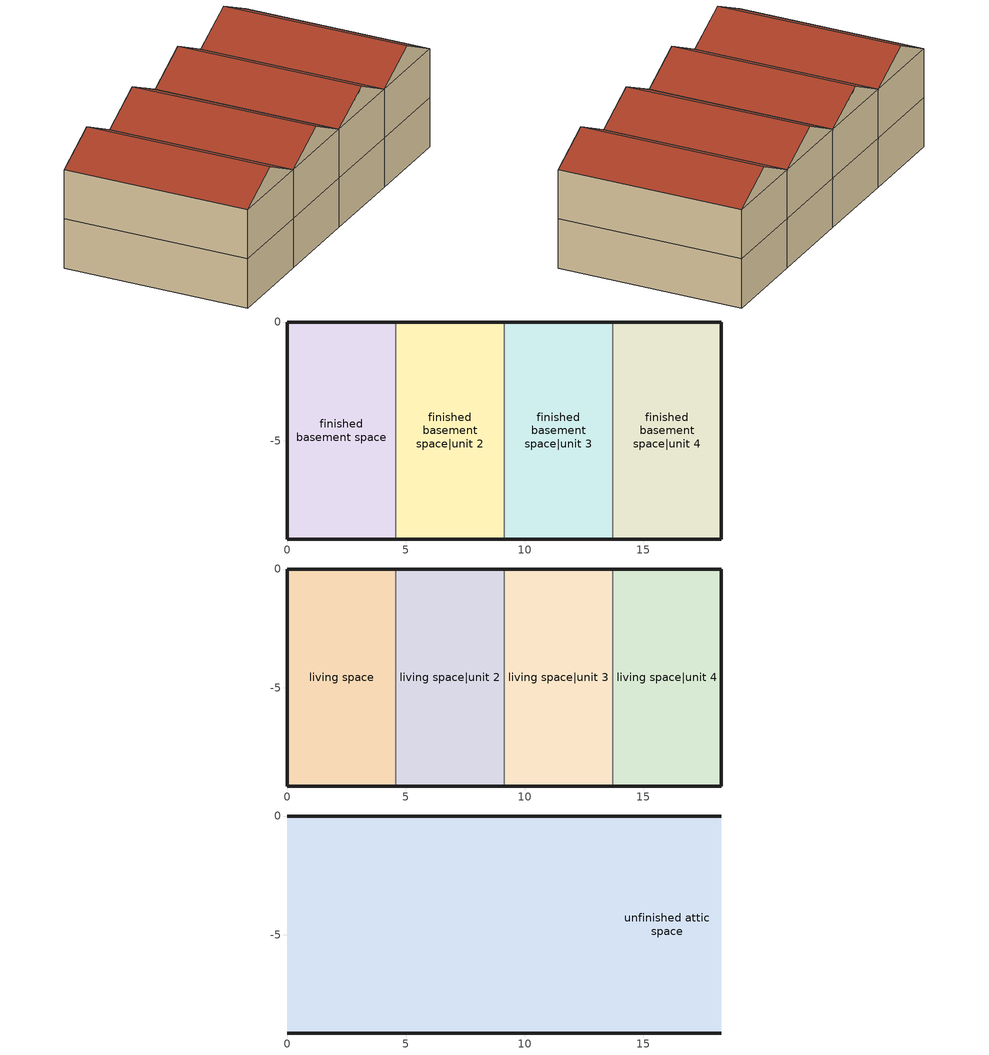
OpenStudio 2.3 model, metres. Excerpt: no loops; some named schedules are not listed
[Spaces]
finished basement space
 floor ground: 0,-9.14 0,0 4.57,0 4.57,-9.14 z-2.44
 wall ground: 4.57,0 0,0 0,-9.14 4.57,-9.14 z-2.44:0
 wall to finished basement space|unit 2: 4.57,-9.14 4.57,0 z-2.44:0
finished basement space|unit 2
 floor ground: 4.57,-9.14 4.57,0 9.14,0 9.14,-9.14 z-2.44
 wall ground: 9.14,0 4.57,0 / 4.57,-9.14 9.14,-9.14 z-2.44:0
 wall to finished basement space|unit 3: 9.14,-9.14 9.14,0 z-2.44:0
finished basement space|unit 3
 floor ground: 9.14,-9.14 9.14,0 13.72,0 13.72,-9.14 z-2.44
 wall ground: 13.72,0 9.14,0 / 9.14,-9.14 13.72,-9.14 z-2.44:0
 wall to finished basement space|unit 4: 13.72,-9.14 13.72,0 z-2.44:0
finished basement space|unit 4
 floor ground: 13.72,-9.14 13.72,0 18.29,0 18.29,-9.14 z-2.44
 wall ground: 13.72,-9.14 18.29,-9.14 18.29,0 13.72,0 z-2.44:0
living space
 floor to finished basement space: 0,-9.14 0,0 4.57,0 4.57,-9.14 z0
 wall outside: 4.57,0 0,0 0,-9.14 4.57,-9.14 z0:2.44
 wall to living space|unit 2: 4.57,-9.14 4.57,0 z0:2.44
living space|unit 2
 floor to finished basement space|unit 2: 4.57,-9.14 4.57,0 9.14,0 9.14,-9.14 z0
 wall outside: 4.57,-9.14 9.14,-9.14 / 9.14,0 4.57,0 z0:2.44
 wall to living space|unit 3: 9.14,-9.14 9.14,0 z0:2.44
living space|unit 3
 floor to finished basement space|unit 3: 9.14,-9.14 9.14,0 13.72,0 13.72,-9.14 z0
 wall outside: 9.14,-9.14 13.72,-9.14 / 13.72,0 9.14,0 z0:2.44
 wall to living space|unit 4: 13.72,-9.14 13.72,0 z0:2.44
living space|unit 4
 floor to finished basement space|unit 4: 13.72,-9.14 13.72,0 18.29,0 18.29,-9.14 z0
 wall outside: 13.72,-9.14 18.29,-9.14 18.29,0 13.72,0 z0:2.44
unfinished attic space
 floor to living space: 0,-9.14 0,0 4.57,0 4.57,-9.14 z2.44
 floor to living space|unit 2: 4.57,-9.14 4.57,0 9.14,0 9.14,-9.14 z2.44
 floor to living space|unit 3: 9.14,-9.14 9.14,0 13.72,0 13.72,-9.14 z2.44
 floor to living space|unit 4: 13.72,-9.14 13.72,0 18.29,0 18.29,-9.14 z2.44
 wall outside: 2.29,-9.14,3.58 0,-9.14,2.44 4.57,-9.14,2.44; 2.29,0,3.58 4.57,0,2.44 0,0,2.44; 6.86,0,3.58 9.14,0,2.44 4.57,0,2.44; 6.86,-9.14,3.58 4.57,-9.14,2.44 9.14,-9.14,2.44; 11.43,0,3.58 13.72,0,2.44 9.14,0,2.44; 11.43,-9.14,3.58 9.14,-9.14,2.44 13.72,-9.14,2.44; 16,0,3.58 18.29,0,2.44 13.72,0,2.44; 16,-9.14,3.58 13.72,-9.14,2.44 18.29,-9.14,2.44
 roof outside: 2.29,0,3.58 0,0,2.44 0,-9.14,2.44 2.29,-9.14,3.58; 2.29,-9.14,3.58 4.57,-9.14,2.44 4.57,0,2.44 2.29,0,3.58; 6.86,-9.14,3.58 9.14,-9.14,2.44 9.14,0,2.44 6.86,0,3.58; 6.86,0,3.58 4.57,0,2.44 4.57,-9.14,2.44 6.86,-9.14,3.58; 11.43,-9.14,3.58 13.72,-9.14,2.44 13.72,0,2.44 11.43,0,3.58; 11.43,0,3.58 9.14,0,2.44 9.14,-9.14,2.44 11.43,-9.14,3.58; 16,-9.14,3.58 18.29,-9.14,2.44 18.29,0,2.44 16,0,3.58; 16,0,3.58 13.72,0,2.44 13.72,-9.14,2.44 16,-9.14,3.58
[Building]
Building: Standards Number of Stories=2; Standards Number of Above Ground Stories=1; Standards Building Type=singlefamilyttached; Standards Number of Living Units=4
[Site]
Denver Intl Ap_CO_USA: Latitude {deg}=39.83; Longitude {deg}=-104.65; Time Zone {hr}=-7; Elevation {m}=1650
[ClimateZones]
Climate Zone Institution Name 2=Building America; Climate Zone Document Year 2=0; Climate Zone Value 2=Cold
[Site:WaterMainsTemperature]
Calculation Method=Correlation; Annual Average Outdoor Air Temperature {C}=10.8753; Maximum Difference In Monthly Average Outdoor Air Temperatures {deltaC}=23.1524
[Site:GroundTemperature:BuildingSurface]
6.71281, 4.94206, 4.80025, 5.64056, 9.01395, 12.3716, 15.2825, 17.1265, 17.2832, 15.7834, 12.9467, 9.69205
[Site:GroundTemperature:Deep]
10.8753, 10.8753, 10.8753, 10.8753, 10.8753, 10.8753, 10.8753, 10.8753, 10.8753, 10.8753, 10.8753, 10.8753
[ThermalZone] Use Ideal Air Loads=No
living zone; living zone|unit 2; living zone|unit 3; living zone|unit 4; finished basement zone; finished basement zone|unit 2; finished basement zone|unit 3; finished basement zone|unit 4; unfinished attic zone
[Space]
Name | Thermal Zone | Building Unit
living space | living zone | unit 1
living space|unit 2 | living zone|unit 2 | unit 2
living space|unit 3 | living zone|unit 3 | unit 3
living space|unit 4 | living zone|unit 4 | unit 4
finished basement space | finished basement zone | unit 1
finished basement space|unit 2 | finished basement zone|unit 2 | unit 2
finished basement space|unit 3 | finished basement zone|unit 3 | unit 3
finished basement space|unit 4 | finished basement zone|unit 4 | unit 4
unfinished attic space | unfinished attic zone
[BuildingUnit] Building Unit Type=Residential; Building Unit Feature Data Type 6=Double
unit 1: Building Unit Feature Name 1=NumberOfBedrooms; Building Unit Feature Data Type 1=Integer; Building Unit Feature Value 1=3; Building Unit Feature Name 2=NumberOfBathrooms; Building Unit Feature Data Type 2=Double; Building Unit Feature Value 2=2; Building Unit Feature Name 3=DHWSchedIndex; Building Unit Feature Data Type 3=Integer; Building Unit Feature Value 3=0; Building Unit Feature Name 4=ClothesWasherIMEF|residential clothes washer; Building Unit Feature Data Type 4=Double; Building Unit Feature Value 4=0.95; Building Unit Feature Name 5=ClothesWasherRatedAnnualEnergy|residential clothes washer; Building Unit Feature Data Type 5=Double; Building Unit Feature Value 5=387; Building Unit Feature Name 6=ClothesWasherDrumVolume|residential clothes washer; Building Unit Feature Value 6=3.5
unit 2: Building Unit Feature Name 1=NumberOfBedrooms; Building Unit Feature Data Type 1=Integer; Building Unit Feature Value 1=3; Building Unit Feature Name 2=NumberOfBathrooms; Building Unit Feature Data Type 2=Double; Building Unit Feature Value 2=2; Building Unit Feature Name 3=DHWSchedIndex; Building Unit Feature Data Type 3=Integer; Building Unit Feature Value 3=1; Building Unit Feature Name 4=ClothesWasherIMEF|residential clothes washer|unit 2; Building Unit Feature Data Type 4=Double; Building Unit Feature Value 4=0.95; Building Unit Feature Name 5=ClothesWasherRatedAnnualEnergy|residential clothes washer|unit 2; Building Unit Feature Data Type 5=Double; Building Unit Feature Value 5=387; Building Unit Feature Name 6=ClothesWasherDrumVolume|residential clothes washer|unit 2; Building Unit Feature Value 6=3.5
unit 3: Building Unit Feature Name 1=NumberOfBedrooms; Building Unit Feature Data Type 1=Integer; Building Unit Feature Value 1=3; Building Unit Feature Name 2=NumberOfBathrooms; Building Unit Feature Data Type 2=Double; Building Unit Feature Value 2=2; Building Unit Feature Name 3=DHWSchedIndex; Building Unit Feature Data Type 3=Integer; Building Unit Feature Value 3=2; Building Unit Feature Name 4=ClothesWasherIMEF|residential clothes washer|unit 3; Building Unit Feature Data Type 4=Double; Building Unit Feature Value 4=0.95; Building Unit Feature Name 5=ClothesWasherRatedAnnualEnergy|residential clothes washer|unit 3; Building Unit Feature Data Type 5=Double; Building Unit Feature Value 5=387; Building Unit Feature Name 6=ClothesWasherDrumVolume|residential clothes washer|unit 3; Building Unit Feature Value 6=3.5
unit 4: Building Unit Feature Name 1=NumberOfBedrooms; Building Unit Feature Data Type 1=Integer; Building Unit Feature Value 1=3; Building Unit Feature Name 2=NumberOfBathrooms; Building Unit Feature Data Type 2=Double; Building Unit Feature Value 2=2; Building Unit Feature Name 3=DHWSchedIndex; Building Unit Feature Data Type 3=Integer; Building Unit Feature Value 3=3; Building Unit Feature Name 4=ClothesWasherIMEF|residential clothes washer|unit 4; Building Unit Feature Data Type 4=Double; Building Unit Feature Value 4=0.95; Building Unit Feature Name 5=ClothesWasherRatedAnnualEnergy|residential clothes washer|unit 4; Building Unit Feature Data Type 5=Double; Building Unit Feature Value 5=387; Building Unit Feature Name 6=ClothesWasherDrumVolume|residential clothes washer|unit 4; Building Unit Feature Value 6=3.5
EPWWeatherInfo: Building Unit Feature Name 1=EPWHeaderCity; Building Unit Feature Data Type 1=String; Building Unit Feature Value 1=Denver Intl Ap; Building Unit Feature Name 2=EPWHeaderState; Building Unit Feature Data Type 2=String; Building Unit Feature Value 2=CO; Building Unit Feature Name 3=EPWHeaderCountry; Building Unit Feature Data Type 3=String; Building Unit Feature Value 3=USA; Building Unit Feature Name 4=EPWHeaderDataSource; Building Unit Feature Data Type 4=String; Building Unit Feature Value 4=TMY3; Building Unit Feature Name 5=EPWHeaderStation; Building Unit Feature Data Type 5=String; Building Unit Feature Value 5=725650; Building Unit Feature Name 6=EPWHeaderLatitude; Building Unit Feature Value 6=39.83; Building Unit Feature Name 7=EPWHeaderLongitude; Building Unit Feature Data Type 7=Double; Building Unit Feature Value 7=-104.65; Building Unit Feature Name 8=EPWHeaderTimezone; Building Unit Feature Data Type 8=Double; Building Unit Feature Value 8=-7; Building Unit Feature Name 9=EPWHeaderAltitude; Building Unit Feature Data Type 9=Double; Building Unit Feature Value 9=5413.39; Building Unit Feature Name 10=EPWHeaderLocalPressure; Building Unit Feature Data Type 10=Double; Building Unit Feature Value 10=0.819376; Building Unit Feature Name 11=EPWDataAnnualAvgDrybulb; Building Unit Feature Data Type 11=Double; Building Unit Feature Value 11=51.5756; Building Unit Feature Name 12=EPWDataAnnualMinDrybulb; Building Unit Feature Data Type 12=Double; Building Unit Feature Value 12=-2.92; Building Unit Feature Name 13=EPWDataAnnualMaxDrybulb; Building Unit Feature Data Type 13=Double; Building Unit Feature Value 13=104; Building Unit Feature Name 14=EPWDataCDD50F; Building Unit Feature Data Type 14=Double; Building Unit Feature Value 14=3072.29; Building Unit Feature Name 15=EPWDataCDD65F; Building Unit Feature Data Type 15=Double; Building Unit Feature Value 15=883.62; Building Unit Feature Name 16=EPWDataHDD50F; Building Unit Feature Data Type 16=Double; Building Unit Feature Value 16=2497.19; Building Unit Feature Name 17=EPWDataHDD65F; Building Unit Feature Data Type 17=Double; Building Unit Feature Value 17=5783.52; Building Unit Feature Name 18=EPWDataAnnualAvgWindspeed; Building Unit Feature Data Type 18=Double; Building Unit Feature Value 18=3.91653; Building Unit Feature Name 19=EPWDataMonthlyAvgDrybulbs; Building Unit Feature Data Type 19=String; Building Unit Feature Value 19=33.4191935483871,31.90142857142857,43.02620967741937,42.48624999999999,59.877741935483854,73.57574999999997,72.07975806451608,72.70008064516134,66.49200000000006,50.079112903225806,37.218250000000005,34.582177419354835; Building Unit Feature Name 20=EPWDataMainsDailyTemps; Building Unit Feature Data Type 20=String; Building Unit Feature Value 20=50.07624256468852,49.9657852697145,49.85758155416448,49.751663461543984,49.64806235849292,49.546808925496705,49.447933147800505,49.351464306529365,49.25743097001694,49.16586098534519,49.07678147009777,48.9902188043294,48.906198622753685,48.82474580715159,48.74588447900296,48.66963799234321,48.59602892684719,48.52507908114245,48.45680946635381,48.391240299881055,48.32839099941181,48.26828017717112,48.21092563440966,48.15634435613204,48.10455250606684,48.05556542187992,48.00939761063228,47.96606274448393,47.92557365664505,47.887942337575495,47.853179931434,47.82129673277788,47.79230218351444,47.76620487010481,47.743012521021186,47.72273200445808,47.705369326298396,47.6909296283348,47.679417186747095,47.67083541083581,47.665186842012595,47.662473153047614,47.66269514757414,47.66585275985061,47.67194505478005,47.68097022818702,47.6929256073519,47.70780765180238,47.725611954361966,47.746333242455066,47.769965379668484,47.796501367568624,47.82593334777399,47.85825260428242,47.89344956605221,47.931513809836495,47.972434063270015,48.01619820820728,48.06279328431128,48.11220549289157,48.16442020099056,48.21942194571703,48.2771944388252,48.33772057153844,48.40098241961582,48.466961248660226,48.53563751966634,48.606990894806984,48.68100024345593,48.75764364844555,48.83689841255739,48.91874106524372,49.00314736957813,49.090092329433034,49.179550196882076,49.27149447982511,49.36589794983359,49.46273265021402,49.56196990428706,49.663580323879835,49.76753381802899,49.87379960189182,49.98234620586294,50.09314148489369,50.20615262801157,50.32134616803694,50.43868799149398,50.558143348713074,50.679676864121596,50.80325254672008,50.928833800740556,51.056383436484104,51.18586368133418,51.317236190942644,51.450462060585075,51.58550183668202,51.72231552848283,51.8608626199085,52.001102081550165,52.14299238281953,52.28649150424779,52.431556949929295,52.57814576010629,52.72621452389105,52.87571939212163,53.02661609034733,53.1788599319402,53.33240583132853,53.48720831734851,53.64322154671014,53.80039931757321,53.95869508322959,54.11806196588759,54.27845277055436,54.43981999901223,54.60211586388488,54.76529230278913,54.92930099256811,55.09409336360176,55.25962061419023,55.42583372500605,55.59268347361075,55.76012044903158,55.928095066394164,56.09655758160655,56.26545810609043,56.434746621555234,56.60437299481053,56.77428699261249,56.94443829654001,57.11477651789601,57.28525121262962,57.45581189627462,57.626408058900026,57.79698918006809,57.96750474379542,58.13790425351288,58.30813724701959,58.47815331142689,58.64790209808762,58.81733333750638,58.98639685422639,59.15504258168846,59.32322057705774,59.49088103601378,59.65797430749968,59.8244509084257,59.99026153832327,60.155357093944815,60.319688683805246,60.483207642660695,60.645865545920266,60.80761422398652,60.96840577652046,61.12819258662674,61.28692733495497,61.44456301371288,61.601052940587266,61.756350772568474,61.91041051967448,62.06318655857034,62.21463364607915,62.3647069325804,62.513361975291694,62.66055475143013,62.8062416712492,62.95037959094745,63.092925825445185,63.23383816102518,63.37307486783391,63.510594712239424,63.64635696904234,63.780321433536166,63.91244843341359,64.04269884051503,64.17103408241611,64.29741615385046,64.42180762796467,64.54417166740183,64.66447203521064,64.7826731055766,64.89873987437228,65.01263796952341,65.1243336611879,65.23379387174461,65.3409861855889,65.44587885873234,65.54844082820324,65.64864172124577,65.7464518643145,65.84184229186198,65.93478475491656,66.02525172944816,66.1132164245191,66.19865279021808,66.28153552537464,66.36184008505177,66.43954268781472,66.51462032277367,66.5870507563981,66.65681253910113,66.72388501159155,66.78824831099192,66.84988337672074,66.90877195613707,66.96489660994588,67.01824071736252,67.06878848103484,67.1165249317214,67.16143593272444,67.20350818407641,67.24272922647855,67.27908744499064,67.31257207247062,67.34317319276323,67.37088174363653,67.3956895194656,67.41758917366263,67.43657422085245,67.45263903879312,67.46577887004098,67.47598982335947,67.48326887487147,67.48761386895481,67.48902351888066,67.48749740719454,67.48303598583998,67.47564057602465,67.4653133678291,67.45205741955826,67.43587665683563,67.41677587144085,67.3947607198906,67.36983772176349,67.34201425776935,67.31129856756353,67.27769974730674,67.24122774697138,67.2018933673949,67.15970825708125,67.11468490875131,67.06683665564324,67.016177667564,66.96272294669309,66.9064883231398,66.84749045025528,66.78574679970077,66.72127565627359,66.65409611249221,66.58422806294226,66.51169219838482,66.43650999962918,66.3587037311714,66.27829643460095,66.19531192177712,66.10977476777741,66.0217103036198,65.93114460876124,65.8381045033745,65.74261754040552,65.64471199741399,65.54441686819918,65.44176185421362,65.33677735576744,65.22949446302547,65.11994494680027,65.00816124914347,64.89417647373837,64.77802437609661,64.65973935356176,64.53935643512291,64.41691127104114,64.29244012229206,64.16597984982745,64.03756790365921,63.907242311768954,63.77504166884635,63.64100512485964,63.50517237346182,63.36758364023565,63.22827967078132,63.08730171864996,62.94469153312682,62.8004913468676,62.65474386339169,62.50749224443585,62.35878009717235,62.20865146129508,62.057150795977584,61.90432296670698,61.75021323199739,61.594867229987095,61.43833096492323,61.280650793538065,61.12187341132087,60.96204583868955,60.80121540706591,60.63942974485897,60.47673676336026,60.313184642555285,60.14882181685554,59.98369696075508,59.81785897441608,59.65135696918745,59.484240253061,59.31655831606938,59.14836081563002,58.979697561839586,58.810618502723216,58.6411737094428,58.471413361469004,58.30138773172097,58.131147171678556,57.96074209647117,57.79022296994788,57.61964028973289,57.4490445722713,57.27848633786901,57.10801609573171,56.937684329007,56.7675414798343,56.59763793440687,56.42802400805046,56.25874993032284,56.08986583013886,55.92142172092521,55.75346748580941,55.5860528628474,55.419227430294114,55.253040591921305,55.08754156238711,54.92277935266162,54.75880275551268,54.595660331056436,54.4334003923767,54.27207099121744,54.11171990375278,53.95239461643853,53.79414231194946,53.63700985520665,53.481043779498904,53.32629027270227,53.17279516360208,53.02060390832105,52.86976157685794,52.720312839740515,52.57230195479677,52.42577275404838,52.280768630730314,52.13733252644028,51.995506918421995,51.85533380698598,51.71685470307155,51.580110615953686,51.44514204109864,51.31198894817151,51.180690769199586,51.051286386894986,50.92381412313986,50.79831172763779,50.67481636673449,50.553364612411414,50.433992431455266,50.3167351748068,50.20162756709197; Building Unit Feature Name 21=EPWDataMainsMonthlyTemps; Building Unit Feature Data Type 21=String; Building Unit Feature Value 21=48.74588447900296,47.67194505478005,49.179550196882076,52.87571939212163,57.79698918006809,62.66055475143013,66.19865279021808,67.48902351888066,66.19531192177712,62.65474386339169,57.79022296994788,52.86976157685794; Building Unit Feature Name 22=EPWDataMainsAvgTemp; Building Unit Feature Data Type 22=Double; Building Unit Feature Value 22=57.5779; Building Unit Feature Name 23=EPWDataGroundMonthlyTemps; Building Unit Feature Data Type 23=String; Building Unit Feature Value 23=44.08306285945173,40.89570904991865,40.64045432632048,42.153016571250646,48.225111118704206,54.268919273837525,59.508577937551024,62.82777283423508,63.10975667174995,60.41014950381947,55.304105212311526,49.445696474514364; Building Unit Feature Name 24=EPWDataWSF; Building Unit Feature Data Type 24=Double; Building Unit Feature Value 24=0.59; Building Unit Feature Name 25=EPWDataMonthlyAvgDailyHighDrybulbs; Building Unit Feature Data Type 25=String; Building Unit Feature Value 25=47.41032258064516,46.58642857142857,55.15032258064517,53.708,72.80193548387098,88.67600000000002,86.1858064516129,85.87225806451613,82.082,63.18064516129033,48.73400000000001,48.87935483870968; Building Unit Feature Name 26=EPWDataMonthlyAvgDailyLowDrybulbs; Building Unit Feature Data Type 26=String; Building Unit Feature Value 26=19.347741935483874,19.856428571428573,30.316129032258065,31.112,47.41612903225806,57.901999999999994,59.063870967741934,60.956774193548384,52.352000000000004,38.41612903225806,27.002000000000002,23.02903225806451; Building Unit Feature Name 27=EPWDesignHeatingDrybulb; Building Unit Feature Data Type 27=Double; Building Unit Feature Value 27=6.8; Building Unit Feature Name 28=EPWDesignHeatingWindspeed; Building Unit Feature Data Type 28=Double; Building Unit Feature Value 28=12; Building Unit Feature Name 29=EPWDesignCoolingDrybulb; Building Unit Feature Data Type 29=Double; Building Unit Feature Value 29=91.76; Building Unit Feature Name 30=EPWDesignCoolingWetbulb; Building Unit Feature Data Type 30=Double; Building Unit Feature Value 30=60.08; Building Unit Feature Name 31=EPWDesignCoolingHumidityRatio; Building Unit Feature Data Type 31=Double; Building Unit Feature Value 31=0.00605039; Building Unit Feature Name 32=EPWDesignCoolingWindspeed; Building Unit Feature Data Type 32=Double; Building Unit Feature Value 32=4.2; Building Unit Feature Name 33=EPWDesignDailyTemperatureRange; Building Unit Feature Data Type 33=Double; Building Unit Feature Value 33=27.36; Building Unit Feature Name 34=EPWDesignDehumidDrybulb; Building Unit Feature Data Type 34=Double; Building Unit Feature Value 34=67.28; Building Unit Feature Name 35=EPWDesignDehumidHumidityRatio; Building Unit Feature Data Type 35=Double; Building Unit Feature Value 35=0.0122954; Building Unit Feature Name 36=EPWDesignCoolingDirectNormal; Building Unit Feature Data Type 36=Double; Building Unit Feature Value 36=985; Building Unit Feature Name 37=EPWDesignCoolingDiffuseHorizontal; Building Unit Feature Data Type 37=Double; Building Unit Feature Value 37=84
[ElectricEquipment:Definition] Design Level Calculation Method=EquipmentLevel; Design Level {W}=7537.05; Fraction Latent=0; Fraction Radiant=0.48; Fraction Lost=0.2
residential clothes washer; residential clothes washer|unit 2; residential clothes washer|unit 3; residential clothes washer|unit 4
[ElectricEquipment]
Name | Electric Equipment Definition | Space or SpaceType | Schedule
residential clothes washer | residential clothes washer | living space | residential clothes washer schedule
residential clothes washer|unit 2 | residential clothes washer|unit 2 | living space|unit 2 | residential clothes washer schedule 1
residential clothes washer|unit 3 | residential clothes washer|unit 3 | living space|unit 3 | residential clothes washer schedule 2
residential clothes washer|unit 4 | residential clothes washer|unit 4 | living space|unit 4 | residential clothes washer schedule 3
[WaterUse:Equipment:Definition] Peak Flow Rate {m3/s}=0.000673539
Name | Target Temperature Schedule
residential clothes washer | residential clothes washer temperature schedule
residential clothes washer|unit 2 | residential clothes washer temperature schedule 1
residential clothes washer|unit 3 | residential clothes washer temperature schedule 2
residential clothes washer|unit 4 | residential clothes washer temperature schedule 3
[WaterUse:Equipment]
Name | Water Use Equipment Definition | Space | Flow Rate Fraction Schedule
residential clothes washer | residential clothes washer | living space | residential clothes washer schedule
residential clothes washer|unit 2 | residential clothes washer|unit 2 | living space|unit 2 | residential clothes washer schedule 1
residential clothes washer|unit 3 | residential clothes washer|unit 3 | living space|unit 3 | residential clothes washer schedule 2
residential clothes washer|unit 4 | residential clothes washer|unit 4 | living space|unit 4 | residential clothes washer schedule 3
[Schedule:Constant] Value=33.6111
residential clothes washer temperature schedule; residential clothes washer temperature schedule 1; residential clothes washer temperature schedule 2; residential clothes washer temperature schedule 3
[Schedule:Ruleset]
Name | Default Day Schedule
residential clothes washer schedule | Schedule Day 1
residential clothes washer schedule 1 | Schedule Day 2
residential clothes washer schedule 2 | Schedule Day 3
residential clothes washer schedule 3 | Schedule Day 4
[Schedule:Day]
Schedule Day 1; Schedule Day 2: 24, 0, 0
[Schedule:Rule] Schedule Ruleset=residential clothes washer schedule; Apply Sunday=Yes; Apply Monday=Yes; Apply Tuesday=Yes; Apply Wednesday=Yes; Apply Thursday=Yes; Apply Friday=Yes; Apply Saturday=Yes; Date Specification Type=SpecificDates
Name | Rule Order | Day Schedule | Specific Month 1 | Specific Day 1
residential clothes washer schedule allday ruleset1 | 364 | residential clothes washer schedule allday1 | 1 | 1
residential clothes washer schedule allday ruleset2 | 363 | residential clothes washer schedule allday2 | 1 | 2
residential clothes washer schedule allday ruleset3 | 362 | residential clothes washer schedule allday3 | 1 | 3
residential clothes washer schedule allday ruleset4 | 361 | residential clothes washer schedule allday4 | 1 | 4
residential clothes washer schedule allday ruleset5 | 360 | residential clothes washer schedule allday5 | 1 | 5
residential clothes washer schedule allday ruleset6 | 359 | residential clothes washer schedule allday6 | 1 | 6
residential clothes washer schedule allday ruleset7 | 358 | residential clothes washer schedule allday7 | 1 | 7
residential clothes washer schedule allday ruleset8 | 357 | residential clothes washer schedule allday8 | 1 | 8
residential clothes washer schedule allday ruleset9 | 356 | residential clothes washer schedule allday9 | 1 | 9
residential clothes washer schedule allday ruleset10 | 355 | residential clothes washer schedule allday10 | 1 | 10
residential clothes washer schedule allday ruleset11 | 354 | residential clothes washer schedule allday11 | 1 | 11
residential clothes washer schedule allday ruleset12 | 353 | residential clothes washer schedule allday12 | 1 | 12
residential clothes washer schedule allday ruleset13 | 352 | residential clothes washer schedule allday13 | 1 | 13
residential clothes washer schedule allday ruleset14 | 351 | residential clothes washer schedule allday14 | 1 | 14
residential clothes washer schedule allday ruleset15 | 350 | residential clothes washer schedule allday15 | 1 | 15
residential clothes washer schedule allday ruleset16 | 349 | residential clothes washer schedule allday16 | 1 | 16
residential clothes washer schedule allday ruleset17 | 348 | residential clothes washer schedule allday17 | 1 | 17
residential clothes washer schedule allday ruleset18 | 347 | residential clothes washer schedule allday18 | 1 | 18
residential clothes washer schedule allday ruleset19 | 346 | residential clothes washer schedule allday19 | 1 | 19
residential clothes washer schedule allday ruleset20 | 345 | residential clothes washer schedule allday20 | 1 | 20
residential clothes washer schedule allday ruleset21 | 344 | residential clothes washer schedule allday21 | 1 | 21
residential clothes washer schedule allday ruleset22 | 343 | residential clothes washer schedule allday22 | 1 | 22
residential clothes washer schedule allday ruleset23 | 342 | residential clothes washer schedule allday23 | 1 | 23
residential clothes washer schedule allday ruleset24 | 341 | residential clothes washer schedule allday24 | 1 | 24
residential clothes washer schedule allday ruleset25 | 340 | residential clothes washer schedule allday25 | 1 | 25
residential clothes washer schedule allday ruleset26 | 339 | residential clothes washer schedule allday26 | 1 | 26
residential clothes washer schedule allday ruleset27 | 338 | residential clothes washer schedule allday27 | 1 | 27
residential clothes washer schedule allday ruleset28 | 337 | residential clothes washer schedule allday28 | 1 | 28
residential clothes washer schedule allday ruleset29 | 336 | residential clothes washer schedule allday29 | 1 | 29
residential clothes washer schedule allday ruleset30 | 335 | residential clothes washer schedule allday30 | 1 | 30
residential clothes washer schedule allday ruleset31 | 334 | residential clothes washer schedule allday31 | 1 | 31
residential clothes washer schedule allday ruleset32 | 333 | residential clothes washer schedule allday32 | 2 | 1
residential clothes washer schedule allday ruleset33 | 332 | residential clothes washer schedule allday33 | 2 | 2
residential clothes washer schedule allday ruleset34 | 331 | residential clothes washer schedule allday34 | 2 | 3
residential clothes washer schedule allday ruleset35 | 330 | residential clothes washer schedule allday35 | 2 | 4
residential clothes washer schedule allday ruleset36 | 329 | residential clothes washer schedule allday36 | 2 | 5
residential clothes washer schedule allday ruleset37 | 328 | residential clothes washer schedule allday37 | 2 | 6
residential clothes washer schedule allday ruleset38 | 327 | residential clothes washer schedule allday38 | 2 | 7
residential clothes washer schedule allday ruleset39 | 326 | residential clothes washer schedule allday39 | 2 | 8
residential clothes washer schedule allday ruleset40 | 325 | residential clothes washer schedule allday40 | 2 | 9
residential clothes washer schedule allday ruleset41 | 324 | residential clothes washer schedule allday41 | 2 | 10
residential clothes washer schedule allday ruleset42 | 323 | residential clothes washer schedule allday42 | 2 | 11
residential clothes washer schedule allday ruleset43 | 322 | residential clothes washer schedule allday43 | 2 | 12
residential clothes washer schedule allday ruleset44 | 321 | residential clothes washer schedule allday44 | 2 | 13
residential clothes washer schedule allday ruleset45 | 320 | residential clothes washer schedule allday45 | 2 | 14
residential clothes washer schedule allday ruleset46 | 319 | residential clothes washer schedule allday46 | 2 | 15
residential clothes washer schedule allday ruleset47 | 318 | residential clothes washer schedule allday47 | 2 | 16
residential clothes washer schedule allday ruleset48 | 317 | residential clothes washer schedule allday48 | 2 | 17
residential clothes washer schedule allday ruleset49 | 316 | residential clothes washer schedule allday49 | 2 | 18
residential clothes washer schedule allday ruleset50 | 315 | residential clothes washer schedule allday50 | 2 | 19
residential clothes washer schedule allday ruleset51 | 314 | residential clothes washer schedule allday51 | 2 | 20
residential clothes washer schedule allday ruleset52 | 313 | residential clothes washer schedule allday52 | 2 | 21
residential clothes washer schedule allday ruleset53 | 312 | residential clothes washer schedule allday53 | 2 | 22
residential clothes washer schedule allday ruleset54 | 311 | residential clothes washer schedule allday54 | 2 | 23
residential clothes washer schedule allday ruleset55 | 310 | residential clothes washer schedule allday55 | 2 | 24
residential clothes washer schedule allday ruleset56 | 309 | residential clothes washer schedule allday56 | 2 | 25
residential clothes washer schedule allday ruleset57 | 308 | residential clothes washer schedule allday57 | 2 | 26
residential clothes washer schedule allday ruleset58 | 307 | residential clothes washer schedule allday58 | 2 | 27
residential clothes washer schedule allday ruleset59 | 306 | residential clothes washer schedule allday59 | 2 | 28
residential clothes washer schedule allday ruleset60 | 305 | residential clothes washer schedule allday60 | 3 | 1
residential clothes washer schedule allday ruleset61 | 304 | residential clothes washer schedule allday61 | 3 | 2
residential clothes washer schedule allday ruleset62 | 303 | residential clothes washer schedule allday62 | 3 | 3
residential clothes washer schedule allday ruleset63 | 302 | residential clothes washer schedule allday63 | 3 | 4
residential clothes washer schedule allday ruleset64 | 301 | residential clothes washer schedule allday64 | 3 | 5
residential clothes washer schedule allday ruleset65 | 300 | residential clothes washer schedule allday65 | 3 | 6
residential clothes washer schedule allday ruleset66 | 299 | residential clothes washer schedule allday66 | 3 | 7
residential clothes washer schedule allday ruleset67 | 298 | residential clothes washer schedule allday67 | 3 | 8
residential clothes washer schedule allday ruleset68 | 297 | residential clothes washer schedule allday68 | 3 | 9
residential clothes washer schedule allday ruleset69 | 296 | residential clothes washer schedule allday69 | 3 | 10
residential clothes washer schedule allday ruleset70 | 295 | residential clothes washer schedule allday70 | 3 | 11
residential clothes washer schedule allday ruleset71 | 294 | residential clothes washer schedule allday71 | 3 | 12
residential clothes washer schedule allday ruleset72 | 293 | residential clothes washer schedule allday72 | 3 | 13
residential clothes washer schedule allday ruleset73 | 292 | residential clothes washer schedule allday73 | 3 | 14
residential clothes washer schedule allday ruleset74 | 291 | residential clothes washer schedule allday74 | 3 | 15
residential clothes washer schedule allday ruleset75 | 290 | residential clothes washer schedule allday75 | 3 | 16
residential clothes washer schedule allday ruleset76 | 289 | residential clothes washer schedule allday76 | 3 | 17
residential clothes washer schedule allday ruleset77 | 288 | residential clothes washer schedule allday77 | 3 | 18
residential clothes washer schedule allday ruleset78 | 287 | residential clothes washer schedule allday78 | 3 | 19
residential clothes washer schedule allday ruleset79 | 286 | residential clothes washer schedule allday79 | 3 | 20
residential clothes washer schedule allday ruleset80 | 285 | residential clothes washer schedule allday80 | 3 | 21
residential clothes washer schedule allday ruleset81 | 284 | residential clothes washer schedule allday81 | 3 | 22
residential clothes washer schedule allday ruleset82 | 283 | residential clothes washer schedule allday82 | 3 | 23
residential clothes washer schedule allday ruleset83 | 282 | residential clothes washer schedule allday83 | 3 | 24
residential clothes washer schedule allday ruleset84 | 281 | residential clothes washer schedule allday84 | 3 | 25
residential clothes washer schedule allday ruleset85 | 280 | residential clothes washer schedule allday85 | 3 | 26
residential clothes washer schedule allday ruleset86 | 279 | residential clothes washer schedule allday86 | 3 | 27
residential clothes washer schedule allday ruleset87 | 278 | residential clothes washer schedule allday87 | 3 | 28
residential clothes washer schedule allday ruleset88 | 277 | residential clothes washer schedule allday88 | 3 | 29
residential clothes washer schedule allday ruleset89 | 276 | residential clothes washer schedule allday89 | 3 | 30
residential clothes washer schedule allday ruleset90 | 275 | residential clothes washer schedule allday90 | 3 | 31
residential clothes washer schedule allday ruleset91 | 274 | residential clothes washer schedule allday91 | 4 | 1
residential clothes washer schedule allday ruleset92 | 273 | residential clothes washer schedule allday92 | 4 | 2
residential clothes washer schedule allday ruleset93 | 272 | residential clothes washer schedule allday93 | 4 | 3
residential clothes washer schedule allday ruleset94 | 271 | residential clothes washer schedule allday94 | 4 | 4
residential clothes washer schedule allday ruleset95 | 270 | residential clothes washer schedule allday95 | 4 | 5
residential clothes washer schedule allday ruleset96 | 269 | residential clothes washer schedule allday96 | 4 | 6
residential clothes washer schedule allday ruleset97 | 268 | residential clothes washer schedule allday97 | 4 | 7
residential clothes washer schedule allday ruleset98 | 267 | residential clothes washer schedule allday98 | 4 | 8
residential clothes washer schedule allday ruleset99 | 266 | residential clothes washer schedule allday99 | 4 | 9
residential clothes washer schedule allday ruleset100 | 265 | residential clothes washer schedule allday100 | 4 | 10
residential clothes washer schedule allday ruleset101 | 264 | residential clothes washer schedule allday101 | 4 | 11
residential clothes washer schedule allday ruleset102 | 263 | residential clothes washer schedule allday102 | 4 | 12
residential clothes washer schedule allday ruleset103 | 262 | residential clothes washer schedule allday103 | 4 | 13
residential clothes washer schedule allday ruleset104 | 261 | residential clothes washer schedule allday104 | 4 | 14
residential clothes washer schedule allday ruleset105 | 260 | residential clothes washer schedule allday105 | 4 | 15
residential clothes washer schedule allday ruleset106 | 259 | residential clothes washer schedule allday106 | 4 | 16
residential clothes washer schedule allday ruleset107 | 258 | residential clothes washer schedule allday107 | 4 | 17
residential clothes washer schedule allday ruleset108 | 257 | residential clothes washer schedule allday108 | 4 | 18
residential clothes washer schedule allday ruleset109 | 256 | residential clothes washer schedule allday109 | 4 | 19
residential clothes washer schedule allday ruleset110 | 255 | residential clothes washer schedule allday110 | 4 | 20
residential clothes washer schedule allday ruleset111 | 254 | residential clothes washer schedule allday111 | 4 | 21
residential clothes washer schedule allday ruleset112 | 253 | residential clothes washer schedule allday112 | 4 | 22
residential clothes washer schedule allday ruleset113 | 252 | residential clothes washer schedule allday113 | 4 | 23
residential clothes washer schedule allday ruleset114 | 251 | residential clothes washer schedule allday114 | 4 | 24
residential clothes washer schedule allday ruleset115 | 250 | residential clothes washer schedule allday115 | 4 | 25
residential clothes washer schedule allday ruleset116 | 249 | residential clothes washer schedule allday116 | 4 | 26
residential clothes washer schedule allday ruleset117 | 248 | residential clothes washer schedule allday117 | 4 | 27
residential clothes washer schedule allday ruleset118 | 247 | residential clothes washer schedule allday118 | 4 | 28
residential clothes washer schedule allday ruleset119 | 246 | residential clothes washer schedule allday119 | 4 | 29
residential clothes washer schedule allday ruleset120 | 245 | residential clothes washer schedule allday120 | 4 | 30
residential clothes washer schedule allday ruleset121 | 244 | residential clothes washer schedule allday121 | 5 | 1
residential clothes washer schedule allday ruleset122 | 243 | residential clothes washer schedule allday122 | 5 | 2
residential clothes washer schedule allday ruleset123 | 242 | residential clothes washer schedule allday123 | 5 | 3
residential clothes washer schedule allday ruleset124 | 241 | residential clothes washer schedule allday124 | 5 | 4
residential clothes washer schedule allday ruleset125 | 240 | residential clothes washer schedule allday125 | 5 | 5
residential clothes washer schedule allday ruleset126 | 239 | residential clothes washer schedule allday126 | 5 | 6
residential clothes washer schedule allday ruleset127 | 238 | residential clothes washer schedule allday127 | 5 | 7
residential clothes washer schedule allday ruleset128 | 237 | residential clothes washer schedule allday128 | 5 | 8
residential clothes washer schedule allday ruleset129 | 236 | residential clothes washer schedule allday129 | 5 | 9
residential clothes washer schedule allday ruleset130 | 235 | residential clothes washer schedule allday130 | 5 | 10
residential clothes washer schedule allday ruleset131 | 234 | residential clothes washer schedule allday131 | 5 | 11
residential clothes washer schedule allday ruleset132 | 233 | residential clothes washer schedule allday132 | 5 | 12
residential clothes washer schedule allday ruleset133 | 232 | residential clothes washer schedule allday133 | 5 | 13
residential clothes washer schedule allday ruleset134 | 231 | residential clothes washer schedule allday134 | 5 | 14
residential clothes washer schedule allday ruleset135 | 230 | residential clothes washer schedule allday135 | 5 | 15
residential clothes washer schedule allday ruleset136 | 229 | residential clothes washer schedule allday136 | 5 | 16
residential clothes washer schedule allday ruleset137 | 228 | residential clothes washer schedule allday137 | 5 | 17
residential clothes washer schedule allday ruleset138 | 227 | residential clothes washer schedule allday138 | 5 | 18
residential clothes washer schedule allday ruleset139 | 226 | residential clothes washer schedule allday139 | 5 | 19
residential clothes washer schedule allday ruleset140 | 225 | residential clothes washer schedule allday140 | 5 | 20
residential clothes washer schedule allday ruleset141 | 224 | residential clothes washer schedule allday141 | 5 | 21
residential clothes washer schedule allday ruleset142 | 223 | residential clothes washer schedule allday142 | 5 | 22
residential clothes washer schedule allday ruleset143 | 222 | residential clothes washer schedule allday143 | 5 | 23
residential clothes washer schedule allday ruleset144 | 221 | residential clothes washer schedule allday144 | 5 | 24
residential clothes washer schedule allday ruleset145 | 220 | residential clothes washer schedule allday145 | 5 | 25
residential clothes washer schedule allday ruleset146 | 219 | residential clothes washer schedule allday146 | 5 | 26
residential clothes washer schedule allday ruleset147 | 218 | residential clothes washer schedule allday147 | 5 | 27
residential clothes washer schedule allday ruleset148 | 217 | residential clothes washer schedule allday148 | 5 | 28
residential clothes washer schedule allday ruleset149 | 216 | residential clothes washer schedule allday149 | 5 | 29
residential clothes washer schedule allday ruleset150 | 215 | residential clothes washer schedule allday150 | 5 | 30
residential clothes washer schedule allday ruleset151 | 214 | residential clothes washer schedule allday151 | 5 | 31
residential clothes washer schedule allday ruleset152 | 213 | residential clothes washer schedule allday152 | 6 | 1
residential clothes washer schedule allday ruleset153 | 212 | residential clothes washer schedule allday153 | 6 | 2
residential clothes washer schedule allday ruleset154 | 211 | residential clothes washer schedule allday154 | 6 | 3
residential clothes washer schedule allday ruleset155 | 210 | residential clothes washer schedule allday155 | 6 | 4
residential clothes washer schedule allday ruleset156 | 209 | residential clothes washer schedule allday156 | 6 | 5
residential clothes washer schedule allday ruleset157 | 208 | residential clothes washer schedule allday157 | 6 | 6
residential clothes washer schedule allday ruleset158 | 207 | residential clothes washer schedule allday158 | 6 | 7
residential clothes washer schedule allday ruleset159 | 206 | residential clothes washer schedule allday159 | 6 | 8
residential clothes washer schedule allday ruleset160 | 205 | residential clothes washer schedule allday160 | 6 | 9
residential clothes washer schedule allday ruleset161 | 204 | residential clothes washer schedule allday161 | 6 | 10
residential clothes washer schedule allday ruleset162 | 203 | residential clothes washer schedule allday162 | 6 | 11
residential clothes washer schedule allday ruleset163 | 202 | residential clothes washer schedule allday163 | 6 | 12
residential clothes washer schedule allday ruleset164 | 201 | residential clothes washer schedule allday164 | 6 | 13
residential clothes washer schedule allday ruleset165 | 200 | residential clothes washer schedule allday165 | 6 | 14
residential clothes washer schedule allday ruleset166 | 199 | residential clothes washer schedule allday166 | 6 | 15
residential clothes washer schedule allday ruleset167 | 198 | residential clothes washer schedule allday167 | 6 | 16
residential clothes washer schedule allday ruleset168 | 197 | residential clothes washer schedule allday168 | 6 | 17
residential clothes washer schedule allday ruleset169 | 196 | residential clothes washer schedule allday169 | 6 | 18
residential clothes washer schedule allday ruleset170 | 195 | residential clothes washer schedule allday170 | 6 | 19
residential clothes washer schedule allday ruleset171 | 194 | residential clothes washer schedule allday171 | 6 | 20
residential clothes washer schedule allday ruleset172 | 193 | residential clothes washer schedule allday172 | 6 | 21
residential clothes washer schedule allday ruleset173 | 192 | residential clothes washer schedule allday173 | 6 | 22
residential clothes washer schedule allday ruleset174 | 191 | residential clothes washer schedule allday174 | 6 | 23
residential clothes washer schedule allday ruleset175 | 190 | residential clothes washer schedule allday175 | 6 | 24
residential clothes washer schedule allday ruleset176 | 189 | residential clothes washer schedule allday176 | 6 | 25
residential clothes washer schedule allday ruleset177 | 188 | residential clothes washer schedule allday177 | 6 | 26
residential clothes washer schedule allday ruleset178 | 187 | residential clothes washer schedule allday178 | 6 | 27
residential clothes washer schedule allday ruleset179 | 186 | residential clothes washer schedule allday179 | 6 | 28
residential clothes washer schedule allday ruleset180 | 185 | residential clothes washer schedule allday180 | 6 | 29
residential clothes washer schedule allday ruleset181 | 184 | residential clothes washer schedule allday181 | 6 | 30
residential clothes washer schedule allday ruleset182 | 183 | residential clothes washer schedule allday182 | 7 | 1
residential clothes washer schedule allday ruleset183 | 182 | residential clothes washer schedule allday183 | 7 | 2
residential clothes washer schedule allday ruleset184 | 181 | residential clothes washer schedule allday184 | 7 | 3
residential clothes washer schedule allday ruleset185 | 180 | residential clothes washer schedule allday185 | 7 | 4
residential clothes washer schedule allday ruleset186 | 179 | residential clothes washer schedule allday186 | 7 | 5
residential clothes washer schedule allday ruleset187 | 178 | residential clothes washer schedule allday187 | 7 | 6
residential clothes washer schedule allday ruleset188 | 177 | residential clothes washer schedule allday188 | 7 | 7
residential clothes washer schedule allday ruleset189 | 176 | residential clothes washer schedule allday189 | 7 | 8
residential clothes washer schedule allday ruleset190 | 175 | residential clothes washer schedule allday190 | 7 | 9
residential clothes washer schedule allday ruleset191 | 174 | residential clothes washer schedule allday191 | 7 | 10
residential clothes washer schedule allday ruleset192 | 173 | residential clothes washer schedule allday192 | 7 | 11
residential clothes washer schedule allday ruleset193 | 172 | residential clothes washer schedule allday193 | 7 | 12
residential clothes washer schedule allday ruleset194 | 171 | residential clothes washer schedule allday194 | 7 | 13
residential clothes washer schedule allday ruleset195 | 170 | residential clothes washer schedule allday195 | 7 | 14
residential clothes washer schedule allday ruleset196 | 169 | residential clothes washer schedule allday196 | 7 | 15
residential clothes washer schedule allday ruleset197 | 168 | residential clothes washer schedule allday197 | 7 | 16
residential clothes washer schedule allday ruleset198 | 167 | residential clothes washer schedule allday198 | 7 | 17
residential clothes washer schedule allday ruleset199 | 166 | residential clothes washer schedule allday199 | 7 | 18
residential clothes washer schedule allday ruleset200 | 165 | residential clothes washer schedule allday200 | 7 | 19
residential clothes washer schedule allday ruleset201 | 164 | residential clothes washer schedule allday201 | 7 | 20
residential clothes washer schedule allday ruleset202 | 163 | residential clothes washer schedule allday202 | 7 | 21
residential clothes washer schedule allday ruleset203 | 162 | residential clothes washer schedule allday203 | 7 | 22
residential clothes washer schedule allday ruleset204 | 161 | residential clothes washer schedule allday204 | 7 | 23
residential clothes washer schedule allday ruleset205 | 160 | residential clothes washer schedule allday205 | 7 | 24
residential clothes washer schedule allday ruleset206 | 159 | residential clothes washer schedule allday206 | 7 | 25
residential clothes washer schedule allday ruleset207 | 158 | residential clothes washer schedule allday207 | 7 | 26
residential clothes washer schedule allday ruleset208 | 157 | residential clothes washer schedule allday208 | 7 | 27
residential clothes washer schedule allday ruleset209 | 156 | residential clothes washer schedule allday209 | 7 | 28
residential clothes washer schedule allday ruleset210 | 155 | residential clothes washer schedule allday210 | 7 | 29
residential clothes washer schedule allday ruleset211 | 154 | residential clothes washer schedule allday211 | 7 | 30
residential clothes washer schedule allday ruleset212 | 153 | residential clothes washer schedule allday212 | 7 | 31
residential clothes washer schedule allday ruleset213 | 152 | residential clothes washer schedule allday213 | 8 | 1
residential clothes washer schedule allday ruleset214 | 151 | residential clothes washer schedule allday214 | 8 | 2
residential clothes washer schedule allday ruleset215 | 150 | residential clothes washer schedule allday215 | 8 | 3
residential clothes washer schedule allday ruleset216 | 149 | residential clothes washer schedule allday216 | 8 | 4
residential clothes washer schedule allday ruleset217 | 148 | residential clothes washer schedule allday217 | 8 | 5
residential clothes washer schedule allday ruleset218 | 147 | residential clothes washer schedule allday218 | 8 | 6
residential clothes washer schedule allday ruleset219 | 146 | residential clothes washer schedule allday219 | 8 | 7
residential clothes washer schedule allday ruleset220 | 145 | residential clothes washer schedule allday220 | 8 | 8
residential clothes washer schedule allday ruleset221 | 144 | residential clothes washer schedule allday221 | 8 | 9
residential clothes washer schedule allday ruleset222 | 143 | residential clothes washer schedule allday222 | 8 | 10
residential clothes washer schedule allday ruleset223 | 142 | residential clothes washer schedule allday223 | 8 | 11
residential clothes washer schedule allday ruleset224 | 141 | residential clothes washer schedule allday224 | 8 | 12
residential clothes washer schedule allday ruleset225 | 140 | residential clothes washer schedule allday225 | 8 | 13
residential clothes washer schedule allday ruleset226 | 139 | residential clothes washer schedule allday226 | 8 | 14
residential clothes washer schedule allday ruleset227 | 138 | residential clothes washer schedule allday227 | 8 | 15
residential clothes washer schedule allday ruleset228 | 137 | residential clothes washer schedule allday228 | 8 | 16
residential clothes washer schedule allday ruleset229 | 136 | residential clothes washer schedule allday229 | 8 | 17
residential clothes washer schedule allday ruleset230 | 135 | residential clothes washer schedule allday230 | 8 | 18
residential clothes washer schedule allday ruleset231 | 134 | residential clothes washer schedule allday231 | 8 | 19
residential clothes washer schedule allday ruleset232 | 133 | residential clothes washer schedule allday232 | 8 | 20
residential clothes washer schedule allday ruleset233 | 132 | residential clothes washer schedule allday233 | 8 | 21
residential clothes washer schedule allday ruleset234 | 131 | residential clothes washer schedule allday234 | 8 | 22
residential clothes washer schedule allday ruleset235 | 130 | residential clothes washer schedule allday235 | 8 | 23
residential clothes washer schedule allday ruleset236 | 129 | residential clothes washer schedule allday236 | 8 | 24
residential clothes washer schedule allday ruleset237 | 128 | residential clothes washer schedule allday237 | 8 | 25
residential clothes washer schedule allday ruleset238 | 127 | residential clothes washer schedule allday238 | 8 | 26
residential clothes washer schedule allday ruleset239 | 126 | residential clothes washer schedule allday239 | 8 | 27
residential clothes washer schedule allday ruleset240 | 125 | residential clothes washer schedule allday240 | 8 | 28
residential clothes washer schedule allday ruleset241 | 124 | residential clothes washer schedule allday241 | 8 | 29
residential clothes washer schedule allday ruleset242 | 123 | residential clothes washer schedule allday242 | 8 | 30
residential clothes washer schedule allday ruleset243 | 122 | residential clothes washer schedule allday243 | 8 | 31
residential clothes washer schedule allday ruleset244 | 121 | residential clothes washer schedule allday244 | 9 | 1
residential clothes washer schedule allday ruleset245 | 120 | residential clothes washer schedule allday245 | 9 | 2
residential clothes washer schedule allday ruleset246 | 119 | residential clothes washer schedule allday246 | 9 | 3
residential clothes washer schedule allday ruleset247 | 118 | residential clothes washer schedule allday247 | 9 | 4
residential clothes washer schedule allday ruleset248 | 117 | residential clothes washer schedule allday248 | 9 | 5
residential clothes washer schedule allday ruleset249 | 116 | residential clothes washer schedule allday249 | 9 | 6
residential clothes washer schedule allday ruleset250 | 115 | residential clothes washer schedule allday250 | 9 | 7
residential clothes washer schedule allday ruleset251 | 114 | residential clothes washer schedule allday251 | 9 | 8
residential clothes washer schedule allday ruleset252 | 113 | residential clothes washer schedule allday252 | 9 | 9
residential clothes washer schedule allday ruleset253 | 112 | residential clothes washer schedule allday253 | 9 | 10
residential clothes washer schedule allday ruleset254 | 111 | residential clothes washer schedule allday254 | 9 | 11
residential clothes washer schedule allday ruleset255 | 110 | residential clothes washer schedule allday255 | 9 | 12
residential clothes washer schedule allday ruleset256 | 109 | residential clothes washer schedule allday256 | 9 | 13
residential clothes washer schedule allday ruleset257 | 108 | residential clothes washer schedule allday257 | 9 | 14
residential clothes washer schedule allday ruleset258 | 107 | residential clothes washer schedule allday258 | 9 | 15
residential clothes washer schedule allday ruleset259 | 106 | residential clothes washer schedule allday259 | 9 | 16
residential clothes washer schedule allday ruleset260 | 105 | residential clothes washer schedule allday260 | 9 | 17
residential clothes washer schedule allday ruleset261 | 104 | residential clothes washer schedule allday261 | 9 | 18
residential clothes washer schedule allday ruleset262 | 103 | residential clothes washer schedule allday262 | 9 | 19
residential clothes washer schedule allday ruleset263 | 102 | residential clothes washer schedule allday263 | 9 | 20
residential clothes washer schedule allday ruleset264 | 101 | residential clothes washer schedule allday264 | 9 | 21
residential clothes washer schedule allday ruleset265 | 100 | residential clothes washer schedule allday265 | 9 | 22
residential clothes washer schedule allday ruleset266 | 99 | residential clothes washer schedule allday266 | 9 | 23
residential clothes washer schedule allday ruleset267 | 98 | residential clothes washer schedule allday267 | 9 | 24
residential clothes washer schedule allday ruleset268 | 97 | residential clothes washer schedule allday268 | 9 | 25
residential clothes washer schedule allday ruleset269 | 96 | residential clothes washer schedule allday269 | 9 | 26
residential clothes washer schedule allday ruleset270 | 95 | residential clothes washer schedule allday270 | 9 | 27
residential clothes washer schedule allday ruleset271 | 94 | residential clothes washer schedule allday271 | 9 | 28
residential clothes washer schedule allday ruleset272 | 93 | residential clothes washer schedule allday272 | 9 | 29
residential clothes washer schedule allday ruleset273 | 92 | residential clothes washer schedule allday273 | 9 | 30
residential clothes washer schedule allday ruleset274 | 91 | residential clothes washer schedule allday274 | 10 | 1
residential clothes washer schedule allday ruleset275 | 90 | residential clothes washer schedule allday275 | 10 | 2
residential clothes washer schedule allday ruleset276 | 89 | residential clothes washer schedule allday276 | 10 | 3
residential clothes washer schedule allday ruleset277 | 88 | residential clothes washer schedule allday277 | 10 | 4
residential clothes washer schedule allday ruleset278 | 87 | residential clothes washer schedule allday278 | 10 | 5
residential clothes washer schedule allday ruleset279 | 86 | residential clothes washer schedule allday279 | 10 | 6
residential clothes washer schedule allday ruleset280 | 85 | residential clothes washer schedule allday280 | 10 | 7
residential clothes washer schedule allday ruleset281 | 84 | residential clothes washer schedule allday281 | 10 | 8
residential clothes washer schedule allday ruleset282 | 83 | residential clothes washer schedule allday282 | 10 | 9
residential clothes washer schedule allday ruleset283 | 82 | residential clothes washer schedule allday283 | 10 | 10
residential clothes washer schedule allday ruleset284 | 81 | residential clothes washer schedule allday284 | 10 | 11
residential clothes washer schedule allday ruleset285 | 80 | residential clothes washer schedule allday285 | 10 | 12
residential clothes washer schedule allday ruleset286 | 79 | residential clothes washer schedule allday286 | 10 | 13
residential clothes washer schedule allday ruleset287 | 78 | residential clothes washer schedule allday287 | 10 | 14
residential clothes washer schedule allday ruleset288 | 77 | residential clothes washer schedule allday288 | 10 | 15
residential clothes washer schedule allday ruleset289 | 76 | residential clothes washer schedule allday289 | 10 | 16
residential clothes washer schedule allday ruleset290 | 75 | residential clothes washer schedule allday290 | 10 | 17
residential clothes washer schedule allday ruleset291 | 74 | residential clothes washer schedule allday291 | 10 | 18
residential clothes washer schedule allday ruleset292 | 73 | residential clothes washer schedule allday292 | 10 | 19
residential clothes washer schedule allday ruleset293 | 72 | residential clothes washer schedule allday293 | 10 | 20
residential clothes washer schedule allday ruleset294 | 71 | residential clothes washer schedule allday294 | 10 | 21
residential clothes washer schedule allday ruleset295 | 70 | residential clothes washer schedule allday295 | 10 | 22
residential clothes washer schedule allday ruleset296 | 69 | residential clothes washer schedule allday296 | 10 | 23
residential clothes washer schedule allday ruleset297 | 68 | residential clothes washer schedule allday297 | 10 | 24
residential clothes washer schedule allday ruleset298 | 67 | residential clothes washer schedule allday298 | 10 | 25
residential clothes washer schedule allday ruleset299 | 66 | residential clothes washer schedule allday299 | 10 | 26
residential clothes washer schedule allday ruleset300 | 65 | residential clothes washer schedule allday300 | 10 | 27
residential clothes washer schedule allday ruleset301 | 64 | residential clothes washer schedule allday301 | 10 | 28
residential clothes washer schedule allday ruleset302 | 63 | residential clothes washer schedule allday302 | 10 | 29
residential clothes washer schedule allday ruleset303 | 62 | residential clothes washer schedule allday303 | 10 | 30
residential clothes washer schedule allday ruleset304 | 61 | residential clothes washer schedule allday304 | 10 | 31
residential clothes washer schedule allday ruleset305 | 60 | residential clothes washer schedule allday305 | 11 | 1
residential clothes washer schedule allday ruleset306 | 59 | residential clothes washer schedule allday306 | 11 | 2
residential clothes washer schedule allday ruleset307 | 58 | residential clothes washer schedule allday307 | 11 | 3
residential clothes washer schedule allday ruleset308 | 57 | residential clothes washer schedule allday308 | 11 | 4
residential clothes washer schedule allday ruleset309 | 56 | residential clothes washer schedule allday309 | 11 | 5
residential clothes washer schedule allday ruleset310 | 55 | residential clothes washer schedule allday310 | 11 | 6
residential clothes washer schedule allday ruleset311 | 54 | residential clothes washer schedule allday311 | 11 | 7
residential clothes washer schedule allday ruleset312 | 53 | residential clothes washer schedule allday312 | 11 | 8
residential clothes washer schedule allday ruleset313 | 52 | residential clothes washer schedule allday313 | 11 | 9
residential clothes washer schedule allday ruleset314 | 51 | residential clothes washer schedule allday314 | 11 | 10
residential clothes washer schedule allday ruleset315 | 50 | residential clothes washer schedule allday315 | 11 | 11
residential clothes washer schedule allday ruleset316 | 49 | residential clothes washer schedule allday316 | 11 | 12
residential clothes washer schedule allday ruleset317 | 48 | residential clothes washer schedule allday317 | 11 | 13
residential clothes washer schedule allday ruleset318 | 47 | residential clothes washer schedule allday318 | 11 | 14
residential clothes washer schedule allday ruleset319 | 46 | residential clothes washer schedule allday319 | 11 | 15
residential clothes washer schedule allday ruleset320 | 45 | residential clothes washer schedule allday320 | 11 | 16
residential clothes washer schedule allday ruleset321 | 44 | residential clothes washer schedule allday321 | 11 | 17
residential clothes washer schedule allday ruleset322 | 43 | residential clothes washer schedule allday322 | 11 | 18
residential clothes washer schedule allday ruleset323 | 42 | residential clothes washer schedule allday323 | 11 | 19
residential clothes washer schedule allday ruleset324 | 41 | residential clothes washer schedule allday324 | 11 | 20
residential clothes washer schedule allday ruleset325 | 40 | residential clothes washer schedule allday325 | 11 | 21
residential clothes washer schedule allday ruleset326 | 39 | residential clothes washer schedule allday326 | 11 | 22
residential clothes washer schedule allday ruleset327 | 38 | residential clothes washer schedule allday327 | 11 | 23
residential clothes washer schedule allday ruleset328 | 37 | residential clothes washer schedule allday328 | 11 | 24
residential clothes washer schedule allday ruleset329 | 36 | residential clothes washer schedule allday329 | 11 | 25
residential clothes washer schedule allday ruleset330 | 35 | residential clothes washer schedule allday330 | 11 | 26
residential clothes washer schedule allday ruleset331 | 34 | residential clothes washer schedule allday331 | 11 | 27
residential clothes washer schedule allday ruleset332 | 33 | residential clothes washer schedule allday332 | 11 | 28
residential clothes washer schedule allday ruleset333 | 32 | residential clothes washer schedule allday333 | 11 | 29
residential clothes washer schedule allday ruleset334 | 31 | residential clothes washer schedule allday334 | 11 | 30
residential clothes washer schedule allday ruleset335 | 30 | residential clothes washer schedule allday335 | 12 | 1
residential clothes washer schedule allday ruleset336 | 29 | residential clothes washer schedule allday336 | 12 | 2
residential clothes washer schedule allday ruleset337 | 28 | residential clothes washer schedule allday337 | 12 | 3
residential clothes washer schedule allday ruleset338 | 27 | residential clothes washer schedule allday338 | 12 | 4
residential clothes washer schedule allday ruleset339 | 26 | residential clothes washer schedule allday339 | 12 | 5
residential clothes washer schedule allday ruleset340 | 25 | residential clothes washer schedule allday340 | 12 | 6
residential clothes washer schedule allday ruleset341 | 24 | residential clothes washer schedule allday341 | 12 | 7
residential clothes washer schedule allday ruleset342 | 23 | residential clothes washer schedule allday342 | 12 | 8
residential clothes washer schedule allday ruleset343 | 22 | residential clothes washer schedule allday343 | 12 | 9
residential clothes washer schedule allday ruleset344 | 21 | residential clothes washer schedule allday344 | 12 | 10
residential clothes washer schedule allday ruleset345 | 20 | residential clothes washer schedule allday345 | 12 | 11
residential clothes washer schedule allday ruleset346 | 19 | residential clothes washer schedule allday346 | 12 | 12
residential clothes washer schedule allday ruleset347 | 18 | residential clothes washer schedule allday347 | 12 | 13
residential clothes washer schedule allday ruleset348 | 17 | residential clothes washer schedule allday348 | 12 | 14
residential clothes washer schedule allday ruleset349 | 16 | residential clothes washer schedule allday349 | 12 | 15
residential clothes washer schedule allday ruleset350 | 15 | residential clothes washer schedule allday350 | 12 | 16
residential clothes washer schedule allday ruleset351 | 14 | residential clothes washer schedule allday351 | 12 | 17
residential clothes washer schedule allday ruleset352 | 13 | residential clothes washer schedule allday352 | 12 | 18
residential clothes washer schedule allday ruleset353 | 12 | residential clothes washer schedule allday353 | 12 | 19
residential clothes washer schedule allday ruleset354 | 11 | residential clothes washer schedule allday354 | 12 | 20
residential clothes washer schedule allday ruleset355 | 10 | residential clothes washer schedule allday355 | 12 | 21
residential clothes washer schedule allday ruleset356 | 9 | residential clothes washer schedule allday356 | 12 | 22
residential clothes washer schedule allday ruleset357 | 8 | residential clothes washer schedule allday357 | 12 | 23
residential clothes washer schedule allday ruleset358 | 7 | residential clothes washer schedule allday358 | 12 | 24
residential clothes washer schedule allday ruleset359 | 6 | residential clothes washer schedule allday359 | 12 | 25
residential clothes washer schedule allday ruleset360 | 5 | residential clothes washer schedule allday360 | 12 | 26
residential clothes washer schedule allday ruleset361 | 4 | residential clothes washer schedule allday361 | 12 | 27
residential clothes washer schedule allday ruleset362 | 3 | residential clothes washer schedule allday362 | 12 | 28
residential clothes washer schedule allday ruleset363 | 2 | residential clothes washer schedule allday363 | 12 | 29
residential clothes washer schedule allday ruleset364 | 1 | residential clothes washer schedule allday364 | 12 | 30
residential clothes washer schedule allday ruleset365 | 0 | residential clothes washer schedule allday365 | 12 | 31
